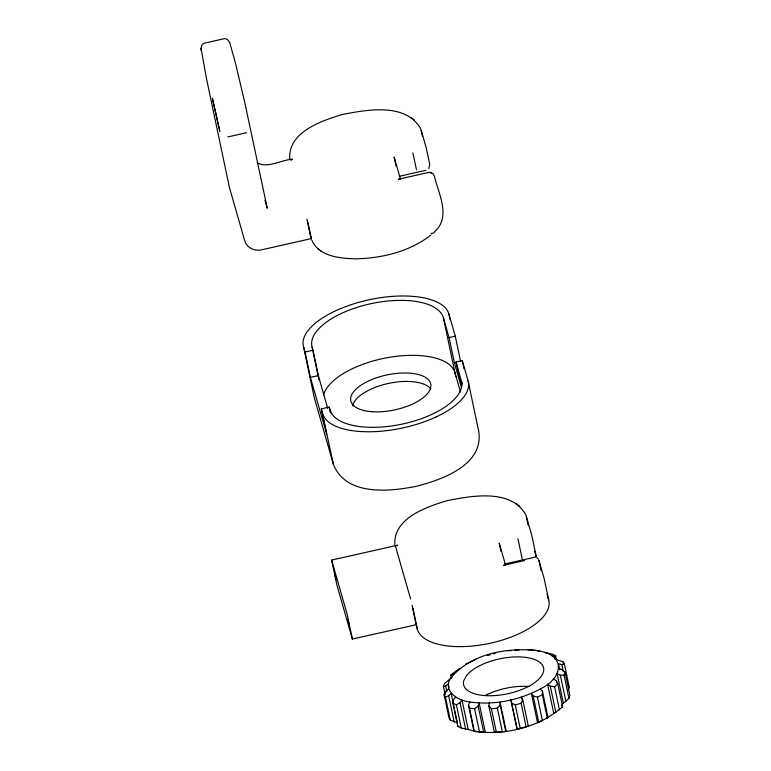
<?xml version="1.0" encoding="UTF-8"?>
<svg xmlns="http://www.w3.org/2000/svg" width="771" height="771" viewBox="0 0 771 771"><rect width="100%" height="100%" fill="white"/><g stroke="black" fill="none" stroke-linecap="round" stroke-linejoin="round"><path stroke-width="1.16" d="M469.925 701.976L468.431 704.916L473.972 731.226C498.933 735.062 525.138 730.031 547.246 717.926L542.36 694.729L542.485 691.279L540.182 689.033C518.854 700.328 493.903 705.407 469.925 701.976C458.899 701.012 442.959 691.789 450.071 678.865C470.647 653.133 508.156 646.927 539.43 650.83L528.048 649.625M474.994 731.101L461.28 727.997L457.752 726.369L452.866 703.171L453.387 699.692L455.651 697.013M495.522 732.45L494.423 732.334L488.872 706.034L489.325 703.027M352.887 406.018L353.34 403.57A40.853 17.906 -11.9 0 1 390.743 382.975A40.853 17.906 -11.9 0 1 430.816 388.912M496.312 652.613L493.257 653.972M517.158 729.164L510.894 700.02L517.158 729.164L528.308 726.099L522.767 699.789L521.466 697.109L521.967 699.461M483.696 732.325L478.155 706.014L479.157 703.017L485.354 732.431L473.972 731.226M445.185 694.671L443.47 686.556L444.443 683.684L450.071 678.865M537.281 650.666C566.492 654.357 563.254 678.152 540.182 689.033M561.423 705.812L563.331 703.191L568.959 698.372L564.073 675.174L565.047 672.302L562.213 669.739L558.888 668.602M568.959 698.372L569.933 695.5L565.047 672.302M526.024 726.475L521.138 703.277L522.767 699.789M454.88 710.929L457.357 722.697L450.341 720.21L448.963 717.782L444.077 694.584L446.033 691.134L448.683 688.898M567.861 690.055L569.326 687.472L564.439 664.274L563.061 661.846L556.045 659.359M428.763 168.656L429.755 164.541L426.19 147.637L421.053 129.711L422.469 136.477M452.866 703.171L456.393 704.81L460.065 702.786L461.993 699.943L468.19 729.366M488.872 706.034L491.387 708.751L497.353 708.192L500.177 704.964L500.042 702.015L506.239 731.438L494.423 732.334M290.937 160.32L292.546 159.134C281.396 159.934 267.942 168.425 257.89 163.076M434.333 231.946C451.555 217.306 438.391 193.396 434.333 176.048L432.994 173.648L429.206 172.328L398.299 179.248L399.291 179.277M450.341 720.21L445.455 697.023L448.645 695.76L451.16 693.283L454.379 708.578M451.478 678.49L450.746 675.01L459.612 668.457M542.485 691.279L548.027 717.589L546.379 718.456L553.79 713.599L547.593 684.185L550.301 686.161L554.59 686.72L557.78 683.858L556.334 680.726L553.318 679.029M555.428 712.125L553.79 713.599L562.666 707.046L557.78 683.858M431.018 234.933C409.97 251.529 382.474 258.15 356.077 258.854C340.416 258.478 318.934 256.685 311.802 240.138M468.431 704.916L469.481 708.154L474.608 708.732L478.155 706.014M443.47 686.556L445.648 686.007L448.317 684.031L449.059 687.559M527.672 726.533L528.308 726.099M450.746 675.01L453.888 673.613M475.852 659.234L465.376 664.467L467.024 663.6M538.727 722.186L537.56 722.822L531.354 693.399L533.185 695.885L538.727 722.186L542.341 720.355L537.454 697.157L533.185 695.885M396.689 545.675L397.643 545.203L331.597 560.074L336.937 585.218L352.366 639.034L416.118 624.761L412.071 605.206M537.454 697.157L542.36 694.729M436.174 416.928C446.582 411.926 456.991 405.845 464.142 396.545A69.477 30.454 -11.9 0 0 468.142 381.019L462.253 360.558L456.056 361.956L461.405 387.312L454.418 362.958L449.079 337.592L443.344 317.613A67.289 29.5 -11.9 0 0 369.579 303.976A67.289 29.5 -11.9 0 0 312.11 347.172L319.001 379.91M547.246 717.926L548.027 717.589M551.554 655.62L555.65 655.687L556.383 659.166M457.752 726.369L458.928 725.993M487.378 655.581L490.317 654.772M511.616 702.863L515.259 704.896L521.138 703.277M227.84 136.93L246.595 132.708M399.349 176.299L425.978 170.304M306.974 219.128L311.021 238.682L261.427 249.852C254.285 251.616 246.094 247.25 244.474 239.897L229.344 187.131L206.561 78.96L201.077 48.38L201.877 45.007L203.708 43.321L224.881 38.55L227.426 39.369L229.681 42.492L235.328 62.567L244.609 101.801L267.258 208.209L264.954 200.171M431.066 233.488L434.218 232.784M460.615 361.56L455.275 336.204L448.915 314.009A69.477 30.454 -11.9 0 0 437.041 302.059C425.958 296.989 413.535 295.968 401.489 295.987A76.984 33.751 -11.9 0 0 335.51 310.858C325.073 315.821 314.684 321.931 307.523 331.222A69.477 30.454 -11.9 0 0 303.523 346.748L305.046 352.019L312.987 350.236L318.327 375.602L327.781 408.563M449.079 337.592L455.275 336.204M305.046 352.019L310.395 377.385L318.327 375.602M454.418 362.958L456.49 362.495M310.395 377.385L326.692 434.218L321.343 408.852L329.284 407.069L330.643 412.427M504.86 563.958L536.317 556.874L531.865 535.739L526.14 515.78L528.125 525.176M524.482 560.575L503.396 565.316L504.379 565.355M559.765 669.623L558.522 663.735L561.828 664.612L564.439 664.274M514.739 650.329L518.989 649.722L517.881 649.606M511.163 650.666L507.164 650.618M563.331 703.191L557.134 673.767L560.363 675.184L564.073 675.174M561.886 707.036L562.666 707.046M545.213 652.69L552.132 654.059L555.65 655.687M431.683 172.752L430.334 172.347M537.021 558.002L538.476 559.1M420.658 128.651C405.681 102.341 366.418 109.742 341.861 114.628C321.121 120.97 287.535 132.304 289.809 159.26M525.755 514.729C510.778 488.419 471.515 495.82 446.958 500.697C426.209 507.048 392.622 518.382 394.906 545.338M411.097 117.481L411.936 118.079M413.439 119.139L414.297 119.756M318.163 249.033L319.03 249.65M320.524 250.71L321.362 251.307M516.194 503.559L517.033 504.157M518.526 505.217L519.394 505.834M331.597 560.074L347.085 613.957L352.414 639.101M568.41 685.853L569.326 687.472M444.077 694.584L445.455 697.023M303.533 346.748L314.231 397.47L333.438 464.479C346.044 496.129 389.056 491.725 416.244 486.318C441.812 479.764 483.533 465.289 478.82 431.75L468.122 381.028M348.926 624.24L347.875 619.595L348.945 624.24M534.727 551.332L536.317 556.874M547.073 594.364L548.644 599.838A67.289 29.5 -11.9 0 1 515.654 635.208A67.289 29.5 -11.9 0 1 442.381 645.154L438.41 644.296A67.289 29.5 -11.9 0 1 417.4 629.387L416.523 626.341M456.056 361.956L462.128 384.045M400.486 179.151L394.135 157.014L396.034 166.025M460.499 392.015L454.929 372.566A67.289 29.5 -11.9 0 0 388.931 357.397A67.289 29.5 -11.9 0 0 323.598 395.08M505.583 565.23L499.232 543.083L500.967 551.304M395.465 546.176L410.596 598.951M312.11 347.172L312.987 350.236M321.343 408.852L333.438 464.479M563.061 661.846L563.553 664.159M548.644 599.838L544.181 578.703L538.852 560.093L541.078 570.656M561.828 664.612L563.273 671.474M560.363 675.184L565.904 701.494M554.474 656.063L555.197 659.494M556.334 680.726L556.816 683.019M554.59 686.72L559.476 709.918M550.301 686.161L555.843 712.471M517.977 538.862L522.43 559.997M462.253 360.558L463.959 368.625M448.915 314.009L450.129 319.772M412.89 152.793L416.446 169.697M443.344 317.613L455.815 376.797M515.259 704.896L520.146 728.084M500.177 704.964L505.718 731.274M497.353 708.192L502.239 731.39M491.387 708.751L496.283 731.949M474.608 708.732L479.504 731.92M469.481 708.154L474.367 731.342M460.065 702.786L465.607 729.087M451.527 675.02L452.008 677.304M456.393 704.81L461.28 727.997M448.645 695.76L454.196 722.061M445.648 686.007L446.852 691.722M412.948 608.252L417.4 629.387M307.851 222.173L311.417 239.087M329.284 407.069L330.499 412.832M201.077 48.38L201.173 49.44M201.192 49.604L201.289 50.655M485.595 695.288A40.853 17.906 -11.9 0 1 528.983 686.489M310.935 237.102A4.809 4.318 -16 0 1 310.54 236.042M461.386 380.537A67.289 29.5 -11.9 0 1 403.917 423.722A67.289 29.5 -11.9 0 1 330.152 410.085M436.155 416.918A76.984 33.751 -11.9 0 1 370.186 431.77C358.139 431.827 345.707 430.767 334.614 425.708A69.477 30.454 -11.9 0 1 322.741 413.757M212.401 98.37L219.802 131.186L212.401 98.37M466.628 675.463L463.843 680.514A40.853 17.906 -11.9 0 0 515.394 691.751A40.853 17.906 -11.9 0 0 533.397 659.07A40.853 17.906 -11.9 0 0 466.628 675.463M335.096 574.964L336.137 579.599L335.096 574.964M372.268 411.714A40.853 17.906 -11.9 0 0 430.864 384.835A40.853 17.906 -11.9 0 0 369.145 380.71A40.853 17.906 -11.9 0 0 372.268 411.714"/></g></svg>
